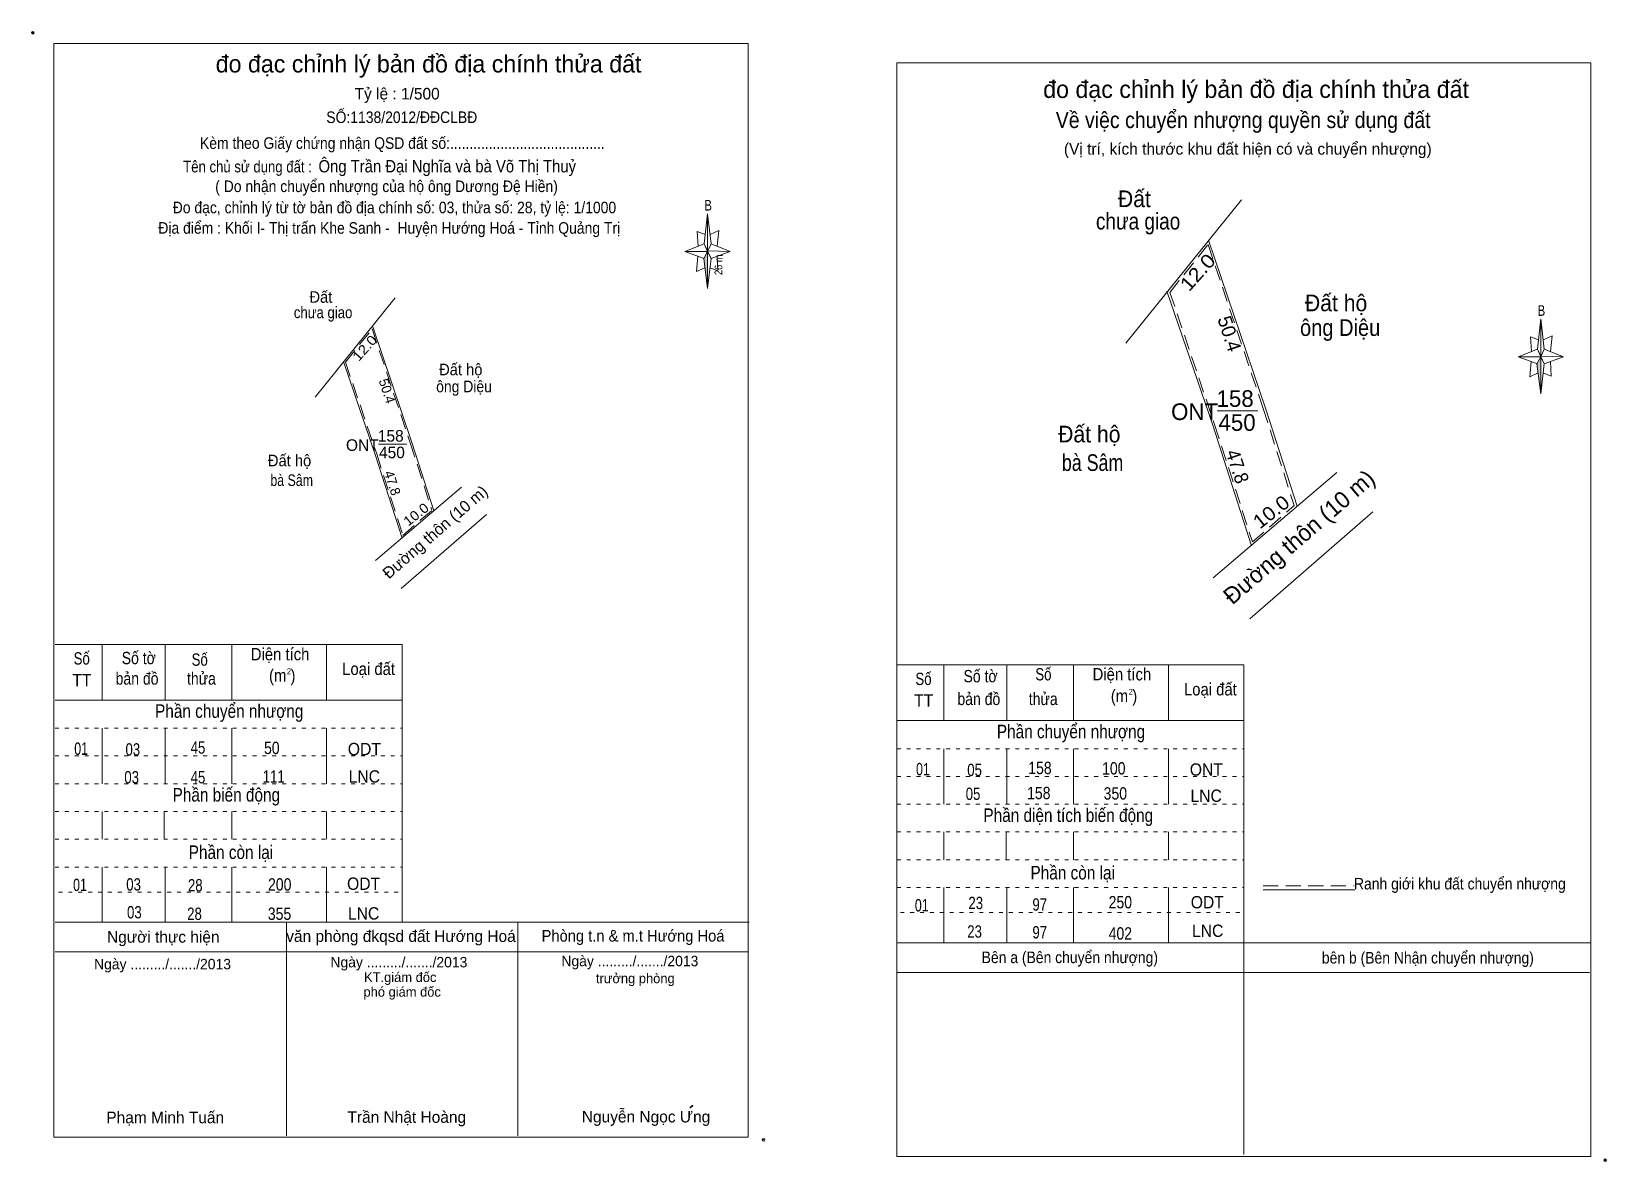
# Model space of a CAD drawing. Header units: centimetres. Extents: x 364943.7 to 364984.5, y 1840959.1 to 1840988.4.
import ezdxf
from ezdxf.enums import TextEntityAlignment as Align

# ---------------------------------------------------------------- set-up
doc = ezdxf.new("R2010")
doc.units = ezdxf.units.CM
doc.header["$LTSCALE"] = 0.13
doc.header["$PDMODE"] = 32
doc.header["$PDSIZE"] = 0.065
doc.linetypes.add('DOTTED', pattern=[1.5, 0.3, -1.2])
doc.linetypes.add('MEDIUM_DASHED', pattern=[4.5, 3, -1.5])
doc.layers.add('1', color=7, linetype='DOTTED', lineweight=13)
doc.layers.add('5', color=7, linetype='Continuous', lineweight=13)
doc.layers.add('34', color=7, linetype='Continuous')

msp = doc.modelspace()

# ---------------------------------------------------------------- hatches: boundary and pattern name
at = {"layer": '5'}
for points in [[(364961.21, 1840982.74), (364961.21, 1840981.78), (364961.11, 1840982.56)], [(364982.82, 1840980.01), (364982.82, 1840979.05), (364982.72, 1840979.83)], [(364960.82, 1840960.58), (364960.83, 1840960.58), (364960.83, 1840960.59), (364960.83, 1840960.6), (364960.82, 1840960.6), (364960.81, 1840960.6), (364960.81, 1840960.6), (364960.75, 1840960.54), (364960.76, 1840960.54)]]:
    msp.add_hatch(color=256, dxfattribs=at).paths.add_polyline_path(points)

# ---------------------------------------------------------------- linework, layer by layer
at = {"layer": '1', "linetype": 'Continuous'}
for p, q in [((364972.06, 1840980.36), (364975.06, 1840984.08)), ((364951.03, 1840978.96), (364953.11, 1840981.54)), ((364974.43, 1840978.61), (364975.48, 1840978.61)), ((364952.68, 1840977.74), (364953.4, 1840977.74)), ((364974.32, 1840974.28), (364977.53, 1840977.01)), ((364952.6, 1840974.73), (364954.83, 1840976.63)), ((364955.48, 1840975.92), (364953.26, 1840974)), ((364978.46, 1840975.99), (364975.27, 1840973.22))]:
    msp.add_line(p, q, dxfattribs=at)
at = {"layer": '1', "linetype": 'MEDIUM_DASHED'}
for p, q in [((364973.2, 1840981.68), (364974.19, 1840982.92)), ((364951.82, 1840979.87), (364952.51, 1840980.73))]:
    msp.add_line(p, q, dxfattribs=at)
at = {"layer": '1'}
for p, q in [((364944.29, 1840970.38), (364953.29, 1840970.38)), ((364944.29, 1840969.66), (364953.29, 1840969.66)), ((364966.12, 1840969.85), (364975.12, 1840969.85)), ((364966.12, 1840969.13), (364975.12, 1840969.13)), ((364944.29, 1840968.94), (364953.29, 1840968.94)), ((364944.29, 1840968.94), (364953.29, 1840968.94)), ((364966.12, 1840968.41), (364975.12, 1840968.41)), ((364966.12, 1840968.41), (364975.12, 1840968.41)), ((364944.29, 1840968.22), (364953.29, 1840968.22)), ((364944.29, 1840967.5), (364953.29, 1840967.5)), ((364966.12, 1840967.69), (364975.12, 1840967.69)), ((364944.29, 1840966.78), (364953.29, 1840966.78)), ((364944.29, 1840966.78), (364953.29, 1840966.78)), ((364966.12, 1840966.97), (364975.12, 1840966.97)), ((364966.12, 1840966.25), (364975.12, 1840966.25)), ((364966.12, 1840966.25), (364975.12, 1840966.25)), ((364944.38, 1840966.13), (364953.29, 1840966.13)), ((364944.38, 1840966.13), (364953.29, 1840966.13)), ((364966.21, 1840965.6), (364975.12, 1840965.6)), ((364966.21, 1840965.6), (364975.12, 1840965.6))]:
    msp.add_line(p, q, dxfattribs=at)
at = {"layer": '1', "linetype": 'Continuous'}
for points in [[(364974.2, 1840983.03), (364975.68, 1840978.68), (364976.5, 1840976.14)], [(364973.12, 1840981.71), (364974.31, 1840978.24), (364975.32, 1840975.11)], [(364952.52, 1840980.81), (364953.54, 1840977.79), (364954.11, 1840976.02)], [(364951.77, 1840979.89), (364952.59, 1840977.48), (364953.29, 1840975.31)]]:
    msp.add_lwpolyline(points, dxfattribs=at)
at = {"layer": '1', "linetype": 'MEDIUM_DASHED'}
for points in [[(364974.19, 1840982.92), (364975.62, 1840978.67), (364976.42, 1840976.15)], [(364973.2, 1840981.68), (364974.36, 1840978.25), (364975.34, 1840975.21), (364976.42, 1840976.15)], [(364952.51, 1840980.73), (364953.5, 1840977.78), (364954.06, 1840976.03)], [(364951.82, 1840979.87), (364952.63, 1840977.49), (364953.31, 1840975.38), (364954.06, 1840976.03)]]:
    msp.add_lwpolyline(points, dxfattribs=at)
at = {"layer": '5'}
for p, q in [((364961.12, 1840982.94), (364961.21, 1840983.72)), ((364961.12, 1840982.56), (364960.62, 1840982.74)), ((364961.3, 1840982.94), (364961.8, 1840982.74)), ((364961.46, 1840982.62), (364961.48, 1840982.24)), ((364961.3, 1840982.56), (364961.21, 1840981.78)), ((364961.48, 1840982.24), (364961.27, 1840982.32)), ((364982.73, 1840980.21), (364982.82, 1840980.99)), ((364982.91, 1840980.21), (364983.41, 1840980.01)), ((364982.73, 1840979.83), (364982.23, 1840980.01)), ((364982.91, 1840979.83), (364982.82, 1840979.05)), ((364983.07, 1840979.89), (364983.09, 1840979.51)), ((364983.09, 1840979.51), (364982.88, 1840979.59)), ((364944.29, 1840972.55), (364953.29, 1840972.55)), ((364945.51, 1840972.55), (364945.51, 1840971.11)), ((364947.14, 1840972.55), (364947.14, 1840971.11)), ((364948.87, 1840972.55), (364948.87, 1840971.11)), ((364951.33, 1840972.55), (364951.33, 1840971.11)), ((364953.29, 1840972.55), (364953.29, 1840965.35)), ((364966.12, 1840972.02), (364975.12, 1840972.02)), ((364967.34, 1840972.02), (364967.34, 1840970.58)), ((364968.97, 1840972.02), (364968.97, 1840970.58)), ((364970.7, 1840972.02), (364970.7, 1840970.58)), ((364973.16, 1840972.02), (364973.16, 1840970.58)), ((364975.12, 1840972.02), (364975.12, 1840964.82)), ((364944.29, 1840971.11), (364953.29, 1840971.11)), ((364945.51, 1840970.38), (364945.51, 1840968.94)), ((364947.14, 1840970.38), (364947.14, 1840968.94)), ((364948.87, 1840970.38), (364948.87, 1840968.94)), ((364951.33, 1840970.38), (364951.33, 1840968.94)), ((364966.12, 1840970.58), (364975.12, 1840970.58)), ((364967.34, 1840969.85), (364967.34, 1840968.41)), ((364968.97, 1840969.85), (364968.97, 1840968.41)), ((364970.7, 1840969.85), (364970.7, 1840968.41)), ((364973.16, 1840969.85), (364973.16, 1840968.41)), ((364945.51, 1840968.22), (364945.51, 1840967.5)), ((364947.12, 1840968.22), (364947.12, 1840967.5)), ((364948.87, 1840968.22), (364948.87, 1840967.5)), ((364951.33, 1840968.22), (364951.33, 1840967.5)), ((364967.34, 1840967.69), (364967.34, 1840966.97)), ((364968.95, 1840967.69), (364968.95, 1840966.97)), ((364970.7, 1840967.69), (364970.7, 1840966.97)), ((364973.16, 1840967.69), (364973.16, 1840966.97)), ((364945.51, 1840966.78), (364945.51, 1840965.35)), ((364947.14, 1840966.78), (364947.14, 1840965.35)), ((364948.87, 1840966.78), (364948.87, 1840965.35)), ((364951.33, 1840966.78), (364951.33, 1840965.35)), ((364967.34, 1840966.25), (364967.34, 1840964.82)), ((364968.97, 1840966.25), (364968.97, 1840964.82)), ((364970.7, 1840966.25), (364970.7, 1840964.82)), ((364973.16, 1840966.25), (364973.16, 1840964.82)), ((364975.62, 1840966.19), (364978, 1840966.19)), ((364944.29, 1840965.35), (364962.29, 1840965.35)), ((364944.29, 1840965.35), (364962.29, 1840965.35)), ((364944.29, 1840965.35), (364962.29, 1840965.35)), ((364950.29, 1840965.35), (364950.29, 1840959.81)), ((364956.29, 1840965.35), (364956.29, 1840959.81)), ((364966.12, 1840964.82), (364984.12, 1840964.82)), ((364966.12, 1840964.82), (364984.12, 1840964.82)), ((364966.12, 1840964.82), (364984.12, 1840964.82)), ((364975.12, 1840964.87), (364975.12, 1840959.33)), ((364944.29, 1840964.58), (364962.25, 1840964.58)), ((364966.12, 1840964.05), (364984.08, 1840964.05))]:
    msp.add_line(p, q, dxfattribs=at)
at = {"layer": '5', "linetype": 'MEDIUM_DASHED'}
msp.add_line((364975.62, 1840966.29), (364977.98, 1840966.29), dxfattribs=at)
at = {"layer": '5'}
for points in [[(364944.26, 1840988.13), (364962.26, 1840988.13), (364962.26, 1840959.78), (364944.26, 1840959.78)], [(364966.12, 1840987.63), (364984.12, 1840987.63), (364984.12, 1840959.28), (364966.12, 1840959.28)], [(364961.21, 1840983.72), (364961.3, 1840982.94), (364961.21, 1840982.74)], [(364961.21, 1840982.74), (364960.62, 1840982.74), (364961.12, 1840982.94), (364961.3, 1840982.56), (364961.8, 1840982.74), (364961.21, 1840982.76)], [(364961.21, 1840982.74), (364961.21, 1840981.78), (364961.11, 1840982.56)], [(364982.82, 1840980.99), (364982.91, 1840980.21), (364982.82, 1840980.01)], [(364982.82, 1840980.01), (364982.23, 1840980.01), (364982.73, 1840980.21), (364982.91, 1840979.83), (364983.41, 1840980.01), (364982.82, 1840980.03)], [(364982.82, 1840980.01), (364982.82, 1840979.05), (364982.72, 1840979.83)], [(364960.82, 1840960.58), (364960.83, 1840960.58), (364960.83, 1840960.59), (364960.83, 1840960.6), (364960.82, 1840960.6), (364960.81, 1840960.6), (364960.81, 1840960.6), (364960.75, 1840960.54), (364960.76, 1840960.54)]]:
    msp.add_lwpolyline(points, close=True, dxfattribs=at)
for points in [[(364961.15, 1840983.18), (364960.94, 1840983.26), (364960.97, 1840982.88)], [(364961.28, 1840983.18), (364961.5, 1840983.28), (364961.46, 1840982.88)], [(364961.21, 1840982.74), (364961.12, 1840982.94), (364960.62, 1840982.74)], [(364960.96, 1840982.62), (364960.92, 1840982.22), (364961.14, 1840982.32)], [(364961.21, 1840982.74), (364961.3, 1840982.56), (364961.8, 1840982.74)], [(364982.89, 1840980.45), (364983.11, 1840980.55), (364983.07, 1840980.15)], [(364982.82, 1840980.01), (364982.73, 1840980.21), (364982.23, 1840980.01)], [(364982.76, 1840980.45), (364982.55, 1840980.53), (364982.58, 1840980.15)], [(364982.57, 1840979.89), (364982.53, 1840979.49), (364982.75, 1840979.59)], [(364982.82, 1840980.01), (364982.91, 1840979.83), (364983.41, 1840980.01)]]:
    msp.add_lwpolyline(points, dxfattribs=at)
for p in [(364943.71, 1840988.41), (364962.66, 1840959.71), (364984.49, 1840959.18)]:
    msp.add_point(p, dxfattribs=at)

# ---------------------------------------------------------------- texts
at = {"layer": '1'}
for s, height, width, p in [('Đất ', 0.432, 0.95, (364972.355, 1840983.89)), ('chưa giao', 0.432, 0.85, (364972.375, 1840983.31)), ('Đất ', 0.3, 0.95, (364951.235, 1840981.41)), ('Đất hộ', 0.432, 0.95, (364977.51, 1840981.19)), ('chưa giao', 0.3, 0.85, (364951.24, 1840981.01)), ('ông Diệu', 0.432, 0.9, (364977.615, 1840980.55)), ('Đất hộ', 0.3, 0.95, (364954.81, 1840979.53)), ('ông Diệu', 0.3, 0.9, (364954.895, 1840979.09)), ('Đất hộ', 0.432, 0.95, (364971.11, 1840977.79)), ('Đất hộ', 0.3, 0.95, (364950.37, 1840977.17)), ('bà Sâm', 0.432, 0.8, (364971.195, 1840977.05)), ('bà Sâm', 0.3, 0.8, (364950.425, 1840976.66)), ('2', 0.15, 0.8, (364950.355, 1840971.78)), ('2', 0.15, 0.8, (364972.185, 1840971.25))]:
    msp.add_text(s, height=height, dxfattribs=dict(at, width=width)).set_placement(p, align=Align.CENTER)
for s, height, rotation, width, p in [('26 m', 0.2, 89.004, 0.9, (364961.5946, 1840982.3933)), ('12.0', 0.3599, 48.161, 1.15, (364974.056, 1840982.08)), ('12.0', 0.25, 48.161, 1.15, (364952.4111, 1840980.1516)), ('47.8', 0.36, 288.133, 0.95, (364974.7805, 1840977.111)), ('10.0', 0.25, 38.177, 1.1, (364953.7278, 1840975.8241)), ('10.0', 0.3599, 38.177, 1.1, (364975.9388, 1840975.8471))]:
    msp.add_text(s, height=height, rotation=rotation, dxfattribs=dict(at, width=width)).set_placement(p, align=Align.CENTER)
for s, height, rotation, p in [('50.4', 0.36, 288.133, (364974.5738, 1840980.551)), ('50.4', 0.25, 288.133, (364952.7802, 1840979.0839)), ('47.8', 0.25, 288.133, (364952.9186, 1840976.6989)), ('Đường thôn (10 m)', 0.432, 40.786, (364976.6889, 1840975.1747)), ('Đường thôn (10 m)', 0.3, 40.786, (364954.242, 1840975.3529))]:
    msp.add_text(s, height=height, rotation=rotation, dxfattribs=at).set_placement(p, align=Align.CENTER)
for s, height, p in [('158', 0.432, (364974.41, 1840978.71)), ('450', 0.432, (364974.46, 1840978.09)), ('158', 0.3, (364952.66, 1840977.81)), ('450', 0.3, (364952.69, 1840977.38))]:
    msp.add_text(s, height=height, dxfattribs=at).set_placement(p)
for height, p in [(0.432, (364974.45, 1840978.37)), (0.3, (364952.68, 1840977.57))]:
    msp.add_text('ONT', height=height, dxfattribs=at).set_placement(p, align=Align.RIGHT)
at = {"layer": '34', "width": 0.9}
msp.add_text('Ông Trần Đại Nghĩa và bà Võ Thị Thuỷ', height=0.32, dxfattribs=at).set_placement((364951.12, 1840984.79))
at = {"layer": '5'}
for s, height, p in [('đo đạc chỉnh lý bản đồ địa chính thửa đất', 0.45, (364953.975, 1840987.38)), ('đo đạc chỉnh lý bản đồ địa chính thửa đất', 0.45, (364975.435, 1840986.72)), ('Tỷ lệ : 1/500', 0.3, (364953.16, 1840986.68)), ('(Vị trí, kích thước khu đất hiện có và chuyển nhượng)', 0.3, (364975.22, 1840985.25)), ('Người thực hiện', 0.3, (364947.095, 1840964.82)), ('văn phòng đkqsd đất Hướng Hoá ', 0.3, (364953.315, 1840964.84)), ('Ngày ........./......./2013', 0.27, (364947.075, 1840964.13)), ('Ngày ........./......./2013', 0.27, (364953.205, 1840964.18)), ('Ngày ........./......./2013', 0.27, (364959.195, 1840964.21)), ('KT.giám đốc', 0.25, (364953.24, 1840963.8)), ('  trưởng phòng ', 0.25, (364959.29, 1840963.77)), ('phó giám đốc', 0.25, (364953.29, 1840963.42)), ('Nguyễn Ngọc Ưng', 0.3, (364959.615, 1840960.16)), ('Phạm Minh Tuấn', 0.3, (364947.145, 1840960.14)), ('Trần Nhật Hoàng', 0.3, (364953.41, 1840960.15))]:
    msp.add_text(s, height=height, dxfattribs=at).set_placement(p, align=Align.CENTER)
for s, height, width, p in [('SỐ:1138/2012/ĐĐCLBĐ', 0.3, 0.9, (364953.28, 1840986.07)), ('Về việc chuyển nhượng quyền sử dụng đất', 0.42, 0.9, (364975.1, 1840985.94)), ('Kèm theo Giấy chứng nhận QSD đất số:........................................', 0.3, 0.9, (364953.295, 1840985.4)), ('Tên chủ sử dụng đất :', 0.3, 0.85, (364949.28, 1840984.79)), ('( Do nhận chuyển nhượng của hộ ông Dương Đệ Hiền)', 0.3, 0.9, (364952.885, 1840984.28)), ('Đo đạc, chỉnh lý từ tờ bản đồ địa chính số: 03, thửa số: 28, tỷ lệ: 1/1000', 0.3, 0.9, (364953.09, 1840983.73)), ('B', 0.2756, 0.8, (364961.225, 1840983.8)), ('Địa điểm : Khối I- Thị trấn Khe Sanh -  Huyện Hướng Hoá - Tỉnh Quảng Trị ', 0.3, 0.9, (364953.005, 1840983.2)), ('B', 0.2756, 0.8, (364982.835, 1840981.07)), ('Số', 0.32, 0.8, (364944.98, 1840972.03)), ('Số tờ', 0.32, 0.85, (364946.46, 1840972.04)), ('Diện tích', 0.32, 0.9, (364950.125, 1840972.14)), ('Số', 0.32, 0.8, (364948.04, 1840972)), ('Loại đất', 0.32, 0.9, (364952.42, 1840971.76)), ('Số', 0.32, 0.8, (364969.92, 1840971.62)), ('TT', 0.32, 0.95, (364944.985, 1840971.47)), ('bản đồ', 0.32, 0.85, (364946.415, 1840971.51)), ('thửa', 0.32, 0.85, (364948.085, 1840971.51)), ('(m )', 0.32, 0.9, (364950.18, 1840971.59)), ('Số', 0.32, 0.8, (364966.81, 1840971.5)), ('Số tờ', 0.32, 0.85, (364968.29, 1840971.57)), ('Diện tích', 0.32, 0.9, (364971.955, 1840971.62)), ('Loại đất', 0.32, 0.9, (364974.25, 1840971.23)), ('TT', 0.32, 0.95, (364966.815, 1840970.94)), ('bản đồ', 0.32, 0.85, (364968.245, 1840970.98)), ('thửa', 0.32, 0.85, (364969.915, 1840970.98)), ('(m )', 0.32, 0.9, (364972.01, 1840971.06)), ('Phần chuyển nhượng', 0.35, 0.85, (364948.805, 1840970.65)), ('Phần chuyển nhượng', 0.35, 0.85, (364970.635, 1840970.12)), ('01', 0.32, 0.75, (364944.965, 1840969.69)), ('03', 0.32, 0.8, (364946.305, 1840969.67)), ('45', 0.32, 0.8, (364947.995, 1840969.72)), ('50', 0.32, 0.85, (364949.91, 1840969.71)), ('ODT', 0.32, 0.95, (364952.31, 1840969.68)), ('03', 0.32, 0.8, (364946.275, 1840968.95)), ('45', 0.32, 0.8, (364947.995, 1840968.95)), ('111', 0.32, 0.8, (364949.96, 1840968.97)), ('LNC', 0.32, 0.95, (364952.31, 1840968.97)), ('01', 0.32, 0.75, (364966.795, 1840969.16)), ('05', 0.32, 0.8, (364968.135, 1840969.14)), ('158', 0.32, 0.85, (364969.83, 1840969.19)), ('100', 0.32, 0.85, (364971.745, 1840969.18)), ('ONT', 0.32, 0.95, (364974.145, 1840969.15)), ('Phần biến động', 0.35, 0.85, (364948.73, 1840968.48)), ('05', 0.32, 0.8, (364968.095, 1840968.52)), ('158', 0.32, 0.85, (364969.8, 1840968.54)), ('350', 0.32, 0.85, (364971.785, 1840968.53)), ('LNC', 0.32, 0.95, (364974.14, 1840968.47)), ('Phần diện tích biến động', 0.35, 0.85, (364970.565, 1840967.95)), ('Phần còn lại', 0.35, 0.85, (364948.85, 1840966.99)), ('Phần còn lại', 0.35, 0.85, (364970.68, 1840966.46)), ('01', 0.32, 0.75, (364944.935, 1840966.16)), ('03', 0.32, 0.8, (364946.325, 1840966.17)), ('28', 0.32, 0.8, (364947.925, 1840966.15)), ('200', 0.32, 0.85, (364950.115, 1840966.17)), ('ODT', 0.32, 0.95, (364952.29, 1840966.19)), ('Ranh giới khu đất chuyển nhượng', 0.3, 0.9, (364980.72, 1840966.2)), ('01', 0.32, 0.75, (364966.765, 1840965.63)), ('23', 0.32, 0.8, (364968.165, 1840965.69)), ('97', 0.32, 0.8, (364969.825, 1840965.65)), ('250', 0.32, 0.85, (364971.915, 1840965.71)), ('ODT', 0.32, 0.95, (364974.17, 1840965.71)), ('03', 0.32, 0.8, (364946.345, 1840965.45)), ('28', 0.32, 0.8, (364947.905, 1840965.41)), ('355', 0.32, 0.85, (364950.11, 1840965.41)), ('LNC', 0.32, 0.95, (364952.29, 1840965.42)), ('Phòng t.n & m.t Hướng Hoá ', 0.3, 0.95, (364959.33, 1840964.85)), ('23', 0.32, 0.8, (364968.135, 1840964.95)), ('97', 0.32, 0.8, (364969.825, 1840964.93)), ('402', 0.32, 0.85, (364971.915, 1840964.9)), ('LNC', 0.32, 0.95, (364974.18, 1840964.97)), ('Bên a (Bên chuyển nhượng)', 0.3, 0.9, (364970.605, 1840964.29)), ('bên b (Bên Nhận chuyển nhượng)', 0.3, 0.9, (364979.89, 1840964.28))]:
    msp.add_text(s, height=height, dxfattribs=dict(at, width=width)).set_placement(p, align=Align.CENTER)

doc.saveas('drawing.dxf')
